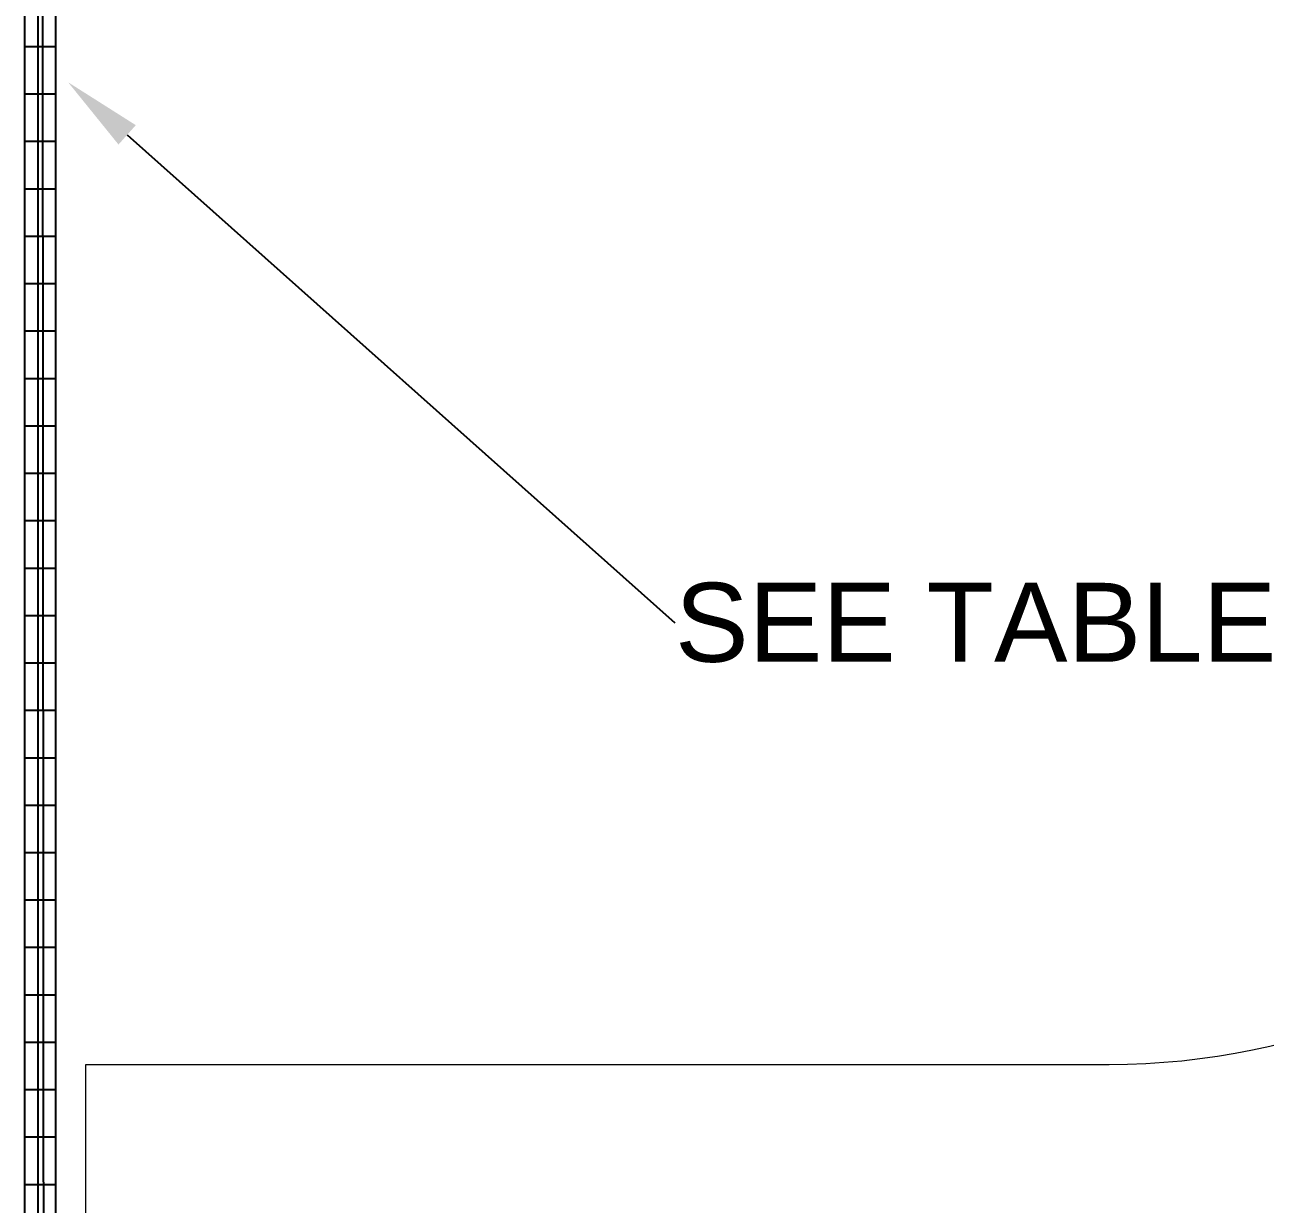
# Model space of a CAD drawing. Header units: inches. Extents: x 19 to 1016051, y 34 to 210034.
# Drawn here: x 147802 to 163497, y 107072 to 121997 of the extents above; entities that cross this region are included whole.
import ezdxf
from ezdxf import colors
from ezdxf.entities.mleader import LeaderData, LeaderLine
from ezdxf.math import Vec2, Vec3

# ---------------------------------------------------------------- set-up
doc = ezdxf.new("R2010")
doc.units = ezdxf.units.IN
doc.header["$MEASUREMENT"] = 0
doc.layers.add('CABLE TRAY INSTRUMENTATION', color=7, linetype='Continuous')
doc.layers.add('cables', color=7, linetype='Continuous')
doc.layers.add('Layout', color=6, linetype='Continuous', lineweight=20)
doc.styles.get("Standard").update_dxf_attribs({"font": 'arial.ttf'})

msp = doc.modelspace()

# ---------------------------------------------------------------- linework, layer by layer
at = {"layer": 'CABLE TRAY INSTRUMENTATION', "color": 6}
for p, q in [((148192, 122672), (148192, 97007)), ((147802, 100281), (147802, 122272)), ((147802, 121723), (148192, 121723)), ((147802, 121723), (148192, 121723)), ((147802, 121123), (148192, 121123)), ((147802, 121123), (148192, 121123)), ((147802, 120523), (148192, 120523)), ((147802, 120523), (148192, 120523)), ((147802, 120523), (148192, 120523)), ((147802, 119923), (148192, 119923)), ((147802, 119923), (148192, 119923)), ((147802, 119323), (148192, 119323)), ((147802, 119323), (148192, 119323)), ((147802, 118723), (148192, 118723)), ((147802, 118723), (148192, 118723)), ((147802, 118123), (148192, 118123)), ((147802, 118123), (148192, 118123)), ((147802, 118123), (148192, 118123)), ((147802, 117523), (148192, 117523)), ((147802, 117523), (148192, 117523)), ((147802, 116923), (148192, 116923)), ((147802, 116923), (148192, 116923)), ((147802, 116323), (148192, 116323)), ((147802, 116323), (148192, 116323)), ((147802, 115723), (148192, 115723)), ((147802, 115723), (148192, 115723)), ((147802, 115723), (148192, 115723)), ((147802, 115123), (148192, 115123)), ((147802, 115123), (148192, 115123)), ((147802, 114523), (148192, 114523)), ((147802, 114523), (148192, 114523)), ((147802, 113923), (148192, 113923)), ((147802, 113923), (148192, 113923)), ((147802, 113323), (148192, 113323)), ((147802, 113323), (148192, 113323)), ((147802, 113323), (148192, 113323)), ((147802, 112723), (148192, 112723)), ((147802, 112723), (148192, 112723)), ((147802, 112123), (148192, 112123)), ((147802, 112123), (148192, 112123)), ((147802, 111523), (148192, 111523)), ((147802, 111523), (148192, 111523)), ((147802, 110923), (148192, 110923)), ((147802, 110923), (148192, 110923)), ((147802, 110923), (148192, 110923)), ((147802, 110323), (148192, 110323)), ((147802, 110323), (148192, 110323)), ((147802, 109723), (148192, 109723)), ((147802, 109723), (148192, 109723)), ((147802, 109123), (148192, 109123)), ((147802, 109123), (148192, 109123)), ((147802, 108523), (148192, 108523)), ((147802, 108523), (148192, 108523)), ((147802, 108523), (148192, 108523)), ((147802, 107923), (148192, 107923)), ((147802, 107923), (148192, 107923)), ((147802, 107323), (148192, 107323)), ((147802, 107323), (148192, 107323))]:
    msp.add_line(p, q, dxfattribs=at)
at = {"layer": 'cables'}
msp.add_lwpolyline([(147969, 50532), (147969, 122303), (148025, 122303), (148077, 50532)], dxfattribs=at)
at = {"layer": 'Layout', "color": 252}
for p, q in [((148574, 108842), (161524, 108842)), ((148574, 104342), (148574, 108842))]:
    msp.add_line(p, q, dxfattribs=at)
msp.add_arc((161524, 117842), 9000, 270, 0, dxfattribs=at)
msp.add_arc((161524, 117842), 9000, 270, 0, dxfattribs=at)

# ---------------------------------------------------------------- leaders
ml = msp.add_multileader_mtext('Standard')
ml.set_content('SEE TABLE 3', color=256)
ml.set_leader_properties()
ml.build(insert=Vec2(0, 0))
ml.multileader.update_dxf_attribs({"has_dogleg": 0, "dogleg_length": 0.36, "arrow_head_size": 1000})
ctx = ml.context
ctx.base_point, ctx.char_height, ctx.arrow_head_size, ctx.landing_gap_size, ctx.plane_origin = Vec3(156029, 114428), 1000, 1000, 0.09, Vec3(148350, 121270)
notes = []
notes.append((ctx, [(1, (1, 1, 0), (156028, 114428), (1, 0), 0.36, [(0, [(148350, 121270)], 0, [])])]))
ctx.mtext.insert, ctx.mtext.flow_direction = Vec3(156029, 114936), 5
for ctx, leaders in notes:
    for number, flags, end, landing, length, lines in leaders:
        leader = LeaderData()
        leader.index, (leader.has_last_leader_line, leader.has_dogleg_vector, leader.attachment_direction) = number, flags
        leader.last_leader_point, leader.dogleg_vector, leader.dogleg_length = Vec3(end), Vec3(landing), length
        for number, points, colour, breaks in lines:
            line = LeaderLine()
            line.index, line.vertices, line.color, line.breaks = number, Vec3.list(points), colors.encode_raw_color(colour), breaks
            leader.lines.append(line)
        ctx.leaders.append(leader)

doc.saveas('drawing.dxf')
